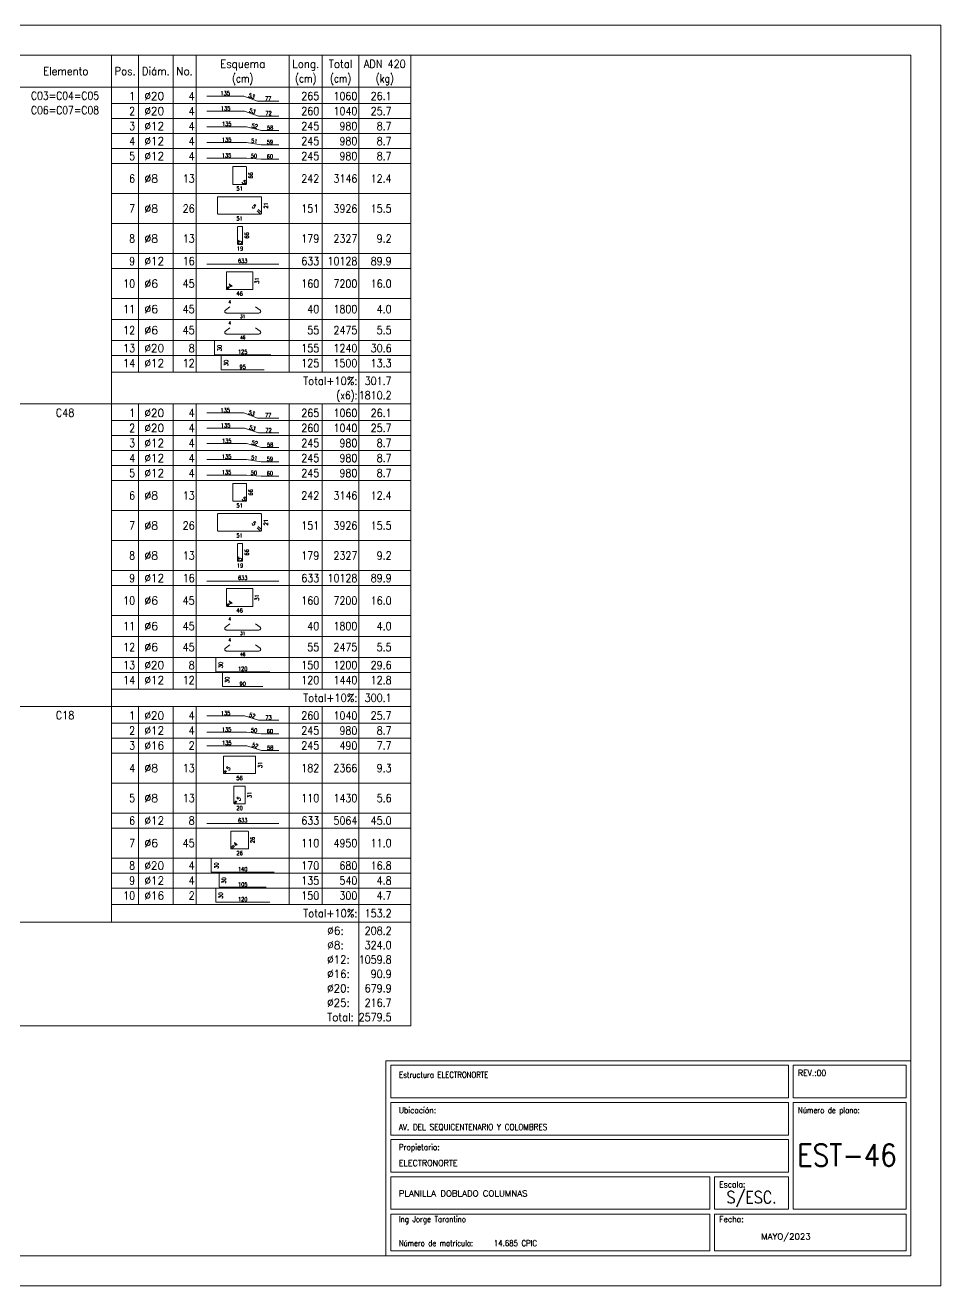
# Model space of a CAD drawing. Header units: millimetres. Extents: x 42 to 225, y 58 to 140.
# Drawn here: x 70.97 to 101.5, y 98.32 to 140.32 of the extents above; entities that cross this region are included whole.
import ezdxf
from ezdxf.enums import TextEntityAlignment as Align

# ---------------------------------------------------------------- set-up
doc = ezdxf.new("R2010")
doc.units = ezdxf.units.MM
for name, color, linetype, lineweight in [('CYPE', 7, 'Continuous', 0), ('DESPIECES_TABLA', 7, 'Continuous', 9), ('RECUAD_LIMITES', 2, 'Continuous', 0), ('RECUAD_MARCO', 1, 'Continuous', 20), ('TABLAS', 1, 'Continuous', 0), ('TEXTO_TABLAS', 1, 'Continuous', 0), ('TEXTOS_COTAS_DESPIECES_TABLA', 1, 'Continuous', 0)]:
    doc.layers.add(name, color=color, linetype=linetype, lineweight=lineweight)
doc.styles.add('CYPETXT', font='romans__.ttf', dxfattribs={"height": 0.2})
doc.styles.add('CYPETXT_romans', font='romans__.ttf', dxfattribs={"height": 0.2})

msp = doc.modelspace()

# ---------------------------------------------------------------- linework, layer by layer
at = {"layer": 'CYPE', "color": 1}
for points in [[(83, 99.323), (100.5, 99.323), (100.5, 105.823), (83, 105.823), (83, 99.323)], [(83.16, 104.583), (96.42, 104.583), (96.42, 105.673), (83.16, 105.673), (83.16, 104.583)], [(96.58, 104.583), (100.35, 104.583), (100.35, 105.673), (96.58, 105.673), (96.58, 104.583)], [(83.16, 103.343), (96.42, 103.343), (96.42, 104.433), (83.16, 104.433), (83.16, 103.343)], [(96.58, 100.873), (100.35, 100.873), (100.35, 104.433), (96.58, 104.433), (96.58, 100.873)], [(83.16, 102.113), (96.42, 102.113), (96.42, 103.193), (83.16, 103.193), (83.16, 102.113)], [(83.16, 100.873), (93.8, 100.873), (93.8, 101.953), (83.16, 101.953), (83.16, 100.873)], [(93.96, 100.873), (96.42, 100.873), (96.42, 101.953), (93.96, 101.953), (93.96, 100.873)], [(83.16, 99.483), (93.8, 99.483), (93.8, 100.713), (83.16, 100.713), (83.16, 99.483)], [(93.96, 99.483), (100.35, 99.483), (100.35, 100.713), (93.96, 100.713), (93.96, 99.483)]]:
    msp.add_lwpolyline(points, close=True, dxfattribs=at)
at = {"layer": 'DESPIECES_TABLA'}
for points in [[(77.026, 137.964), (78.263, 137.964), (78.722, 137.796), (79.426, 137.796)], [(77.026, 137.462), (78.286, 137.462), (78.753, 137.298), (79.426, 137.298)], [(77.026, 136.941), (78.357, 136.941), (78.85, 136.816), (79.426, 136.816)], [(77.026, 136.417), (78.351, 136.417), (78.842, 136.34), (79.426, 136.34)], [(77.026, 135.896), (78.349, 135.896), (78.839, 135.861), (79.426, 135.861)], [(78.3, 135.056), (78.333, 135.024), (78.334, 135.023), (78.336, 135.022), (78.337, 135.021), (78.339, 135.021), (78.341, 135.021), (78.343, 135.022), (78.344, 135.023), (78.346, 135.024), (78.347, 135.025), (78.348, 135.027), (78.348, 135.029), (78.348, 135.03), (78.348, 135.603), (78.348, 135.606), (78.346, 135.609), (78.343, 135.611), (78.339, 135.612), (77.904, 135.612), (77.901, 135.611), (77.898, 135.609), (77.896, 135.606), (77.895, 135.603), (77.895, 135.03), (77.896, 135.027), (77.898, 135.024), (77.901, 135.022), (77.904, 135.021), (78.339, 135.021), (78.341, 135.021), (78.343, 135.022), (78.344, 135.023), (78.346, 135.024), (78.347, 135.025), (78.348, 135.027), (78.348, 135.029), (78.348, 135.03), (78.348, 135.032), (78.348, 135.034), (78.347, 135.036), (78.346, 135.037), (78.313, 135.069)], [(78.703, 134.14), (78.807, 134.036), (78.811, 134.033), (78.816, 134.03), (78.822, 134.028), (78.827, 134.028), (78.833, 134.028), (78.839, 134.03), (78.844, 134.033), (78.848, 134.036), (78.852, 134.041), (78.855, 134.046), (78.856, 134.051), (78.857, 134.057), (78.857, 134.581), (78.855, 134.592), (78.848, 134.601), (78.839, 134.608), (78.827, 134.61), (77.412, 134.61), (77.401, 134.608), (77.391, 134.601), (77.385, 134.592), (77.382, 134.581), (77.382, 134.057), (77.385, 134.046), (77.391, 134.036), (77.401, 134.03), (77.412, 134.028), (78.827, 134.028), (78.833, 134.028), (78.839, 134.03), (78.844, 134.033), (78.848, 134.036), (78.852, 134.041), (78.855, 134.046), (78.856, 134.051), (78.857, 134.057), (78.856, 134.063), (78.855, 134.068), (78.852, 134.073), (78.848, 134.078), (78.744, 134.182)], [(78.091, 133.069), (78.058, 133.037), (78.057, 133.036), (78.056, 133.034), (78.056, 133.032), (78.056, 133.03), (78.056, 133.029), (78.056, 133.027), (78.057, 133.025), (78.058, 133.024), (78.06, 133.023), (78.061, 133.022), (78.063, 133.021), (78.065, 133.021), (78.21, 133.021), (78.213, 133.022), (78.216, 133.024), (78.218, 133.027), (78.219, 133.03), (78.219, 133.603), (78.218, 133.606), (78.216, 133.609), (78.213, 133.611), (78.21, 133.612), (78.065, 133.612), (78.061, 133.611), (78.058, 133.609), (78.056, 133.606), (78.056, 133.603), (78.056, 133.03), (78.056, 133.029), (78.056, 133.027), (78.057, 133.025), (78.058, 133.024), (78.06, 133.023), (78.061, 133.022), (78.063, 133.021), (78.065, 133.021), (78.066, 133.021), (78.068, 133.022), (78.069, 133.022), (78.07, 133.023), (78.071, 133.024), (78.104, 133.056)], [(77.026, 132.361), (79.426, 132.361)], [(77.756, 131.62), (77.688, 131.552), (77.686, 131.549), (77.684, 131.546), (77.683, 131.542), (77.682, 131.538), (77.683, 131.534), (77.684, 131.531), (77.686, 131.527), (77.688, 131.524), (77.691, 131.522), (77.694, 131.52), (77.698, 131.519), (77.702, 131.519), (78.546, 131.519), (78.553, 131.52), (78.559, 131.524), (78.563, 131.531), (78.565, 131.538), (78.565, 132.092), (78.563, 132.099), (78.559, 132.105), (78.553, 132.11), (78.546, 132.111), (77.702, 132.111), (77.694, 132.11), (77.688, 132.105), (77.684, 132.099), (77.682, 132.092), (77.682, 131.538), (77.683, 131.534), (77.684, 131.531), (77.686, 131.527), (77.688, 131.524), (77.691, 131.522), (77.694, 131.52), (77.698, 131.519), (77.702, 131.519), (77.705, 131.519), (77.709, 131.52), (77.712, 131.522), (77.715, 131.524), (77.784, 131.593)], [(77.796, 130.94), (77.648, 130.829), (77.636, 130.817), (77.628, 130.803), (77.626, 130.788), (77.627, 130.775), (77.633, 130.763), (77.642, 130.752), (77.654, 130.743), (77.669, 130.736), (77.685, 130.732), (77.702, 130.73), (78.749, 130.73), (78.766, 130.732), (78.782, 130.736), (78.797, 130.743), (78.809, 130.752), (78.818, 130.763), (78.824, 130.775), (78.826, 130.788), (78.823, 130.803), (78.815, 130.817), (78.803, 130.829), (78.655, 130.94)], [(77.796, 130.24), (77.648, 130.129), (77.636, 130.117), (77.628, 130.103), (77.626, 130.088), (77.627, 130.075), (77.633, 130.063), (77.642, 130.052), (77.654, 130.043), (77.669, 130.036), (77.685, 130.032), (77.702, 130.03), (78.749, 130.03), (78.766, 130.032), (78.782, 130.036), (78.797, 130.043), (78.809, 130.052), (78.818, 130.063), (78.824, 130.075), (78.826, 130.088), (78.823, 130.103), (78.815, 130.117), (78.803, 130.129), (78.655, 130.24)], [(77.288, 129.791), (77.288, 129.341), (79.163, 129.341)], [(77.513, 129.295), (77.513, 128.845), (78.938, 128.845)], [(77.026, 127.404), (78.263, 127.404), (78.722, 127.236), (79.426, 127.236)], [(77.026, 126.902), (78.286, 126.902), (78.753, 126.738), (79.426, 126.738)], [(77.026, 126.381), (78.357, 126.381), (78.85, 126.256), (79.426, 126.256)], [(77.026, 125.857), (78.351, 125.857), (78.842, 125.78), (79.426, 125.78)], [(77.026, 125.336), (78.349, 125.336), (78.839, 125.301), (79.426, 125.301)], [(78.3, 124.496), (78.333, 124.464), (78.334, 124.463), (78.336, 124.462), (78.337, 124.461), (78.339, 124.461), (78.341, 124.461), (78.343, 124.462), (78.344, 124.463), (78.346, 124.464), (78.347, 124.465), (78.348, 124.467), (78.348, 124.469), (78.348, 124.47), (78.348, 125.043), (78.348, 125.046), (78.346, 125.049), (78.343, 125.051), (78.339, 125.052), (77.904, 125.052), (77.901, 125.051), (77.898, 125.049), (77.896, 125.046), (77.895, 125.043), (77.895, 124.47), (77.896, 124.467), (77.898, 124.464), (77.901, 124.462), (77.904, 124.461), (78.339, 124.461), (78.341, 124.461), (78.343, 124.462), (78.344, 124.463), (78.346, 124.464), (78.347, 124.465), (78.348, 124.467), (78.348, 124.469), (78.348, 124.47), (78.348, 124.472), (78.348, 124.474), (78.347, 124.476), (78.346, 124.477), (78.313, 124.509)], [(78.703, 123.58), (78.807, 123.476), (78.811, 123.473), (78.816, 123.47), (78.822, 123.468), (78.827, 123.468), (78.833, 123.468), (78.839, 123.47), (78.844, 123.473), (78.848, 123.476), (78.852, 123.481), (78.855, 123.486), (78.856, 123.491), (78.857, 123.497), (78.857, 124.021), (78.855, 124.032), (78.848, 124.041), (78.839, 124.048), (78.827, 124.05), (77.412, 124.05), (77.401, 124.048), (77.391, 124.041), (77.385, 124.032), (77.382, 124.021), (77.382, 123.497), (77.385, 123.486), (77.391, 123.476), (77.401, 123.47), (77.412, 123.468), (78.827, 123.468), (78.833, 123.468), (78.839, 123.47), (78.844, 123.473), (78.848, 123.476), (78.852, 123.481), (78.855, 123.486), (78.856, 123.491), (78.857, 123.497), (78.856, 123.503), (78.855, 123.508), (78.852, 123.513), (78.848, 123.518), (78.744, 123.622)], [(78.091, 122.509), (78.058, 122.477), (78.057, 122.476), (78.056, 122.474), (78.056, 122.472), (78.056, 122.47), (78.056, 122.469), (78.056, 122.467), (78.057, 122.465), (78.058, 122.464), (78.06, 122.463), (78.061, 122.462), (78.063, 122.461), (78.065, 122.461), (78.21, 122.461), (78.213, 122.462), (78.216, 122.464), (78.218, 122.467), (78.219, 122.47), (78.219, 123.043), (78.218, 123.046), (78.216, 123.049), (78.213, 123.051), (78.21, 123.052), (78.065, 123.052), (78.061, 123.051), (78.058, 123.049), (78.056, 123.046), (78.056, 123.043), (78.056, 122.47), (78.056, 122.469), (78.056, 122.467), (78.057, 122.465), (78.058, 122.464), (78.06, 122.463), (78.061, 122.462), (78.063, 122.461), (78.065, 122.461), (78.066, 122.461), (78.068, 122.462), (78.069, 122.462), (78.07, 122.463), (78.071, 122.464), (78.104, 122.496)], [(77.026, 121.801), (79.426, 121.801)], [(77.756, 121.06), (77.688, 120.992), (77.686, 120.989), (77.684, 120.986), (77.683, 120.982), (77.682, 120.978), (77.683, 120.974), (77.684, 120.971), (77.686, 120.967), (77.688, 120.964), (77.691, 120.962), (77.694, 120.96), (77.698, 120.959), (77.702, 120.959), (78.546, 120.959), (78.553, 120.96), (78.559, 120.964), (78.563, 120.971), (78.565, 120.978), (78.565, 121.532), (78.563, 121.539), (78.559, 121.545), (78.553, 121.55), (78.546, 121.551), (77.702, 121.551), (77.694, 121.55), (77.688, 121.545), (77.684, 121.539), (77.682, 121.532), (77.682, 120.978), (77.683, 120.974), (77.684, 120.971), (77.686, 120.967), (77.688, 120.964), (77.691, 120.962), (77.694, 120.96), (77.698, 120.959), (77.702, 120.959), (77.705, 120.959), (77.709, 120.96), (77.712, 120.962), (77.715, 120.964), (77.784, 121.033)], [(77.796, 120.38), (77.648, 120.269), (77.636, 120.257), (77.628, 120.243), (77.626, 120.228), (77.627, 120.215), (77.633, 120.203), (77.642, 120.192), (77.654, 120.183), (77.669, 120.176), (77.685, 120.172), (77.702, 120.17), (78.749, 120.17), (78.766, 120.172), (78.782, 120.176), (78.797, 120.183), (78.809, 120.192), (78.818, 120.203), (78.824, 120.215), (78.826, 120.228), (78.823, 120.243), (78.815, 120.257), (78.803, 120.269), (78.655, 120.38)], [(77.796, 119.68), (77.648, 119.569), (77.636, 119.557), (77.628, 119.543), (77.626, 119.528), (77.627, 119.515), (77.633, 119.503), (77.642, 119.492), (77.654, 119.483), (77.669, 119.476), (77.685, 119.472), (77.702, 119.47), (78.749, 119.47), (78.766, 119.472), (78.782, 119.476), (78.797, 119.483), (78.809, 119.492), (78.818, 119.503), (78.824, 119.515), (78.826, 119.528), (78.823, 119.543), (78.815, 119.557), (78.803, 119.569), (78.655, 119.68)], [(77.326, 119.231), (77.326, 118.781), (79.126, 118.781)], [(77.551, 118.736), (77.551, 118.286), (78.901, 118.286)], [(77.026, 117.314), (78.284, 117.314), (78.749, 117.166), (79.426, 117.166)], [(77.026, 116.766), (78.35, 116.766), (78.84, 116.711), (79.426, 116.711)], [(77.026, 116.318), (78.362, 116.318), (78.856, 116.159), (79.426, 116.159)], [(77.656, 115.494), (77.587, 115.424), (77.585, 115.422), (77.583, 115.419), (77.582, 115.417), (77.581, 115.414), (77.581, 115.41), (77.581, 115.407), (77.582, 115.403), (77.584, 115.4), (77.587, 115.397), (77.59, 115.394), (77.593, 115.392), (77.597, 115.391), (77.601, 115.391), (78.635, 115.391), (78.642, 115.392), (78.649, 115.397), (78.653, 115.403), (78.654, 115.41), (78.654, 115.951), (78.653, 115.959), (78.649, 115.965), (78.642, 115.97), (78.635, 115.971), (77.601, 115.971), (77.593, 115.97), (77.587, 115.965), (77.582, 115.959), (77.581, 115.951), (77.581, 115.41), (77.581, 115.407), (77.582, 115.403), (77.584, 115.4), (77.587, 115.397), (77.59, 115.394), (77.593, 115.392), (77.597, 115.391), (77.601, 115.391), (77.604, 115.391), (77.608, 115.392), (77.611, 115.394), (77.614, 115.397), (77.684, 115.466)], [(78.007, 114.485), (77.938, 114.416), (77.935, 114.413), (77.934, 114.41), (77.932, 114.406), (77.932, 114.402), (77.932, 114.398), (77.934, 114.395), (77.935, 114.391), (77.938, 114.388), (77.941, 114.386), (77.944, 114.384), (77.948, 114.383), (77.952, 114.383), (78.292, 114.383), (78.299, 114.384), (78.306, 114.388), (78.31, 114.395), (78.311, 114.402), (78.311, 114.952), (78.31, 114.959), (78.306, 114.965), (78.299, 114.97), (78.292, 114.971), (77.952, 114.971), (77.944, 114.97), (77.938, 114.965), (77.934, 114.959), (77.932, 114.952), (77.932, 114.402), (77.932, 114.398), (77.934, 114.395), (77.935, 114.391), (77.938, 114.388), (77.941, 114.386), (77.944, 114.384), (77.948, 114.383), (77.952, 114.383), (77.955, 114.383), (77.959, 114.384), (77.962, 114.386), (77.965, 114.388), (78.034, 114.457)], [(77.026, 113.721), (79.426, 113.721)], [(77.916, 113.001), (77.835, 112.919), (77.832, 112.916), (77.83, 112.912), (77.828, 112.907), (77.828, 112.903), (77.828, 112.898), (77.83, 112.894), (77.832, 112.89), (77.835, 112.887), (77.838, 112.884), (77.842, 112.882), (77.846, 112.88), (77.851, 112.88), (78.396, 112.88), (78.404, 112.882), (78.412, 112.887), (78.417, 112.894), (78.419, 112.903), (78.419, 113.448), (78.417, 113.456), (78.412, 113.464), (78.404, 113.469), (78.396, 113.471), (77.851, 113.471), (77.842, 113.469), (77.835, 113.464), (77.83, 113.456), (77.828, 113.448), (77.828, 112.903), (77.828, 112.898), (77.83, 112.894), (77.832, 112.89), (77.835, 112.887), (77.838, 112.884), (77.842, 112.882), (77.846, 112.88), (77.851, 112.88), (77.855, 112.88), (77.86, 112.882), (77.864, 112.884), (77.867, 112.887), (77.949, 112.968)], [(77.176, 112.549), (77.176, 112.099), (79.276, 112.099)], [(77.438, 112.054), (77.438, 111.604), (79.013, 111.604)], [(77.326, 111.551), (77.326, 111.101), (79.126, 111.101)]]:
    msp.add_lwpolyline(points, dxfattribs=at)
at = {"layer": 'RECUAD_LIMITES'}
msp.add_lwpolyline([(42.1, 98.323), (101.5, 98.323), (101.5, 140.323), (42.1, 140.323), (42.1, 98.323)], close=True, dxfattribs=at)
at = {"layer": 'RECUAD_MARCO'}
msp.add_lwpolyline([(44.6, 99.323), (100.5, 99.323), (100.5, 139.323), (44.6, 139.323), (44.6, 99.323)], close=True, dxfattribs=at)
at = {"layer": 'TABLAS'}
for p, q in [((70.752, 139.323), (83.828, 139.323)), ((73.852, 138.213), (73.852, 139.323)), ((74.756, 138.213), (74.756, 139.323)), ((75.904, 138.213), (75.904, 139.323)), ((76.676, 138.213), (76.676, 139.323)), ((79.776, 138.213), (79.776, 139.323)), ((80.88, 138.213), (80.88, 139.323)), ((82.1, 138.213), (82.1, 139.323)), ((83.828, 138.213), (83.828, 139.323)), ((70.752, 138.263), (83.828, 138.263)), ((73.852, 127.753), (73.852, 138.213)), ((74.756, 128.763), (74.756, 138.213)), ((75.904, 128.763), (75.904, 138.213)), ((76.676, 128.763), (76.676, 138.213)), ((79.776, 128.763), (79.776, 138.213)), ((80.88, 128.763), (80.88, 138.213)), ((82.1, 127.753), (82.1, 138.213)), ((83.828, 127.753), (83.828, 138.213)), ((73.852, 128.763), (83.828, 128.763)), ((70.752, 127.703), (83.828, 127.703)), ((73.852, 127.653), (73.852, 127.753)), ((74.756, 127.653), (74.756, 127.703)), ((75.904, 127.653), (75.904, 127.703)), ((76.676, 127.653), (76.676, 127.703)), ((79.776, 127.653), (79.776, 127.703)), ((80.88, 127.653), (80.88, 127.703)), ((82.1, 127.653), (82.1, 127.753)), ((83.828, 127.653), (83.828, 127.753)), ((73.852, 117.673), (73.852, 127.653)), ((74.756, 118.203), (74.756, 127.653)), ((75.904, 118.203), (75.904, 127.653)), ((76.676, 118.203), (76.676, 127.653)), ((79.776, 118.203), (79.776, 127.653)), ((80.88, 118.203), (80.88, 127.653)), ((82.1, 117.673), (82.1, 127.653)), ((83.828, 117.673), (83.828, 127.653)), ((73.852, 118.203), (83.828, 118.203)), ((70.752, 117.623), (83.828, 117.623)), ((73.852, 117.573), (73.852, 117.673)), ((74.756, 117.573), (74.756, 117.623)), ((75.904, 117.573), (75.904, 117.623)), ((76.676, 117.573), (76.676, 117.623)), ((79.776, 117.573), (79.776, 117.623)), ((80.88, 117.573), (80.88, 117.623)), ((82.1, 117.573), (82.1, 117.673)), ((83.828, 117.573), (83.828, 117.673)), ((73.852, 110.493), (73.852, 117.573)), ((74.756, 111.023), (74.756, 117.573)), ((75.904, 111.023), (75.904, 117.573)), ((76.676, 111.023), (76.676, 117.573)), ((79.776, 111.023), (79.776, 117.573)), ((80.88, 111.023), (80.88, 117.573)), ((82.1, 110.493), (82.1, 117.573)), ((83.828, 110.493), (83.828, 117.573)), ((73.852, 111.023), (83.828, 111.023)), ((73.852, 110.443), (73.852, 110.493)), ((82.1, 110.393), (82.1, 110.493)), ((83.828, 110.393), (83.828, 110.493)), ((70.752, 110.443), (83.828, 110.443)), ((82.1, 109.913), (82.1, 110.393)), ((83.828, 109.913), (83.828, 110.393)), ((82.1, 109.433), (82.1, 109.913)), ((83.828, 109.433), (83.828, 109.913)), ((82.1, 108.953), (82.1, 109.433)), ((83.828, 108.953), (83.828, 109.433)), ((82.1, 108.473), (82.1, 108.953)), ((83.828, 108.473), (83.828, 108.953)), ((82.1, 107.993), (82.1, 108.473)), ((83.828, 107.993), (83.828, 108.473)), ((82.1, 107.513), (82.1, 107.993)), ((83.828, 107.513), (83.828, 107.993)), ((82.1, 106.983), (82.1, 107.513)), ((83.828, 106.983), (83.828, 107.513)), ((70.752, 106.983), (83.828, 106.983))]:
    msp.add_line(p, q, dxfattribs=at)
at = {"layer": 'TEXTO_TABLAS'}
for p, q in [((73.852, 137.713), (83.828, 137.713)), ((73.852, 137.213), (83.828, 137.213)), ((73.852, 136.713), (83.828, 136.713)), ((73.852, 136.213), (83.828, 136.213)), ((73.852, 135.713), (83.828, 135.713)), ((73.852, 134.713), (83.828, 134.713)), ((73.852, 133.713), (83.828, 133.713)), ((73.852, 132.713), (83.828, 132.713)), ((73.852, 132.213), (83.828, 132.213)), ((73.852, 131.213), (83.828, 131.213)), ((73.852, 130.513), (83.828, 130.513)), ((73.852, 129.813), (83.828, 129.813)), ((73.852, 129.313), (83.828, 129.313)), ((73.852, 127.153), (83.828, 127.153)), ((73.852, 126.653), (83.828, 126.653)), ((73.852, 126.153), (83.828, 126.153)), ((73.852, 125.653), (83.828, 125.653)), ((73.852, 125.153), (83.828, 125.153)), ((73.852, 124.153), (83.828, 124.153)), ((73.852, 123.153), (83.828, 123.153)), ((73.852, 122.153), (83.828, 122.153)), ((73.852, 121.653), (83.828, 121.653)), ((73.852, 120.653), (83.828, 120.653)), ((73.852, 119.953), (83.828, 119.953)), ((73.852, 119.253), (83.828, 119.253)), ((73.852, 118.753), (83.828, 118.753)), ((73.852, 117.073), (83.828, 117.073)), ((73.852, 116.573), (83.828, 116.573)), ((73.852, 116.073), (83.828, 116.073)), ((73.852, 115.073), (83.828, 115.073)), ((73.852, 114.073), (83.828, 114.073)), ((73.852, 113.573), (83.828, 113.573)), ((73.852, 112.573), (83.828, 112.573)), ((73.852, 112.073), (83.828, 112.073)), ((73.852, 111.573), (83.828, 111.573))]:
    msp.add_line(p, q, dxfattribs=at)

# ---------------------------------------------------------------- texts
at = {"layer": 'CYPE', "color": 5, "style": 'CYPETXT'}
for s, width, p in [('Estructura ELECTRONORTE', 0.842437, (83.44, 105.253)), ('AV. DEL SEQUICENTENARIO Y COLOMBRES', 0.887423, (83.43, 103.513)), ('ELECTRONORTE', 0.974409, (83.43, 102.313)), ('PLANILLA DOBLADO COLUMNAS', 1.047361, (83.43, 101.299)), ('Ing Jorge Tarantino', 0.851105, (83.43, 100.443)), ('MAYO/2023', 1.047361, (95.51, 99.863)), ('14.685 CPIC', 0.851936, (86.6, 99.643))]:
    msp.add_text(s, height=0.2, dxfattribs=dict(at, width=width)).set_placement(p)
at = {"layer": 'CYPE', "color": 4, "style": 'CYPETXT'}
for s, width, p in [('REV.:00', 0.927655, (96.74, 105.313)), ('Ubicación:', 0.90604, (83.43, 104.073)), ('Número de plano:', 0.844847, (96.74, 104.073)), ('Propietario:', 0.885908, (83.43, 102.843)), ('Escala:', 0.925891, (94.11, 101.603)), ('Fecha:', 0.933698, (94.11, 100.443)), ('Número de matrícula:', 0.83516, (83.43, 99.643))]:
    msp.add_text(s, height=0.2, dxfattribs=dict(at, width=width)).set_placement(p)
at = {"layer": 'CYPE', "color": 5, "style": 'CYPETXT'}
for s, height, width, p in [('EST-46', 0.7333, 0.872274, (98.37, 102.31)), ('S/ESC.', 0.4, 0.869965, (95.19, 101.073))]:
    msp.add_text(s, height=height, dxfattribs=dict(at, width=width)).set_placement(p, align=Align.CENTER)
at = {"layer": 'TEXTO_TABLAS', "style": 'CYPETXT_romans'}
for s, height, width, p in [('Esquema', 0.2667, 0.93681, (78.226, 139.033)), ('Long.', 0.2667, 0.9375, (80.328, 139.033)), ('Total', 0.2667, 0.935673, (81.49, 139.033)), ('ADN 420', 0.2667, 0.893197, (82.964, 139.033)), ('Elemento', 0.2667, 0.923378, (72.327, 138.793)), ('Pos.', 0.2667, 0.930268, (74.304, 138.793)), ('Diám.', 0.2667, 0.924488, (75.33, 138.793)), ('No.', 0.2667, 0.948905, (76.29, 138.793)), ('(cm)', 0.2667, 0.819001, (78.226, 138.553)), ('(cm)', 0.2667, 0.819001, (80.328, 138.553)), ('(cm)', 0.2667, 0.819001, (81.49, 138.553)), ('(kg)', 0.2667, 0.827954, (82.964, 138.553)), ('C03=C04=C05', 0.26667, 0.844501, (72.302, 137.973)), ('C06=C07=C08', 0.26667, 0.844501, (72.302, 137.493)), ('C48', 0.2667, 0.8832, (72.302, 127.413)), ('C18', 0.2667, 0.8832, (72.302, 117.333))]:
    msp.add_text(s, height=height, dxfattribs=dict(at, width=width)).set_placement(p, align=Align.MIDDLE_CENTER)
for s, height, width, p in [('1', 0.267, 0.872274, (74.64, 137.963)), ('4', 0.267, 0.872274, (76.626, 137.963)), ('265', 0.2667, 0.872274, (80.776, 137.963)), ('1060', 0.2667, 0.872274, (82.05, 137.963)), ('26.1', 0.2667, 0.869308, (83.188, 137.963)), ('2', 0.267, 0.872274, (74.64, 137.463)), ('4', 0.267, 0.872274, (76.626, 137.463)), ('260', 0.2667, 0.872274, (80.776, 137.463)), ('1040', 0.2667, 0.872274, (82.05, 137.463)), ('25.7', 0.2667, 0.869308, (83.188, 137.463)), ('3', 0.267, 0.872274, (74.64, 136.963)), ('4', 0.267, 0.872274, (76.626, 136.963)), ('245', 0.2667, 0.872274, (80.776, 136.963)), ('980', 0.2667, 0.872274, (82.05, 136.963)), ('8.7', 0.2667, 0.868127, (83.188, 136.963)), ('4', 0.267, 0.872274, (74.64, 136.463)), ('4', 0.267, 0.872274, (76.626, 136.463)), ('245', 0.2667, 0.872274, (80.776, 136.463)), ('980', 0.2667, 0.872274, (82.05, 136.463)), ('8.7', 0.2667, 0.868127, (83.188, 136.463)), ('5', 0.267, 0.872274, (74.64, 135.963)), ('4', 0.267, 0.872274, (76.626, 135.963)), ('245', 0.2667, 0.872274, (80.776, 135.963)), ('980', 0.2667, 0.872274, (82.05, 135.963)), ('8.7', 0.2667, 0.868127, (83.188, 135.963)), ('6', 0.267, 0.872274, (74.64, 135.213)), ('13', 0.2667, 0.872274, (76.626, 135.213)), ('242', 0.2667, 0.872274, (80.776, 135.213)), ('3146', 0.2667, 0.872274, (82.05, 135.213)), ('12.4', 0.2667, 0.869308, (83.188, 135.213)), ('7', 0.267, 0.872274, (74.64, 134.213)), ('26', 0.2667, 0.872274, (76.626, 134.213)), ('151', 0.2667, 0.872274, (80.776, 134.213)), ('3926', 0.2667, 0.872274, (82.05, 134.213)), ('15.5', 0.2667, 0.869308, (83.188, 134.213)), ('8', 0.267, 0.872274, (74.64, 133.213)), ('13', 0.2667, 0.872274, (76.626, 133.213)), ('179', 0.2667, 0.872274, (80.776, 133.213)), ('2327', 0.2667, 0.872274, (82.05, 133.213)), ('9.2', 0.2667, 0.868127, (83.188, 133.213)), ('9', 0.267, 0.872274, (74.64, 132.463)), ('16', 0.2667, 0.872274, (76.626, 132.463)), ('633', 0.2667, 0.872274, (80.776, 132.463)), ('10128', 0.2667, 0.872274, (82.05, 132.463)), ('89.9', 0.2667, 0.869308, (83.188, 132.463)), ('10', 0.2667, 0.872274, (74.64, 131.713)), ('45', 0.2667, 0.872274, (76.626, 131.713)), ('160', 0.2667, 0.872274, (80.776, 131.713)), ('7200', 0.2667, 0.872274, (82.05, 131.713)), ('16.0', 0.2667, 0.869308, (83.188, 131.713)), ('11', 0.2667, 0.872274, (74.64, 130.863)), ('45', 0.2667, 0.872274, (76.626, 130.863)), ('40', 0.2667, 0.872274, (80.776, 130.863)), ('1800', 0.2667, 0.872274, (82.05, 130.863)), ('4.0', 0.2667, 0.868127, (83.188, 130.863)), ('12', 0.2667, 0.872274, (74.64, 130.163)), ('45', 0.2667, 0.872274, (76.626, 130.163)), ('55', 0.2667, 0.872274, (80.776, 130.163)), ('2475', 0.2667, 0.872274, (82.05, 130.163)), ('5.5', 0.2667, 0.868127, (83.188, 130.163)), ('13', 0.2667, 0.872274, (74.64, 129.563)), ('8', 0.267, 0.872274, (76.626, 129.563)), ('155', 0.2667, 0.872274, (80.776, 129.563)), ('1240', 0.2667, 0.872274, (82.05, 129.563)), ('30.6', 0.2667, 0.869308, (83.188, 129.563)), ('14', 0.2667, 0.872274, (74.64, 129.063)), ('12', 0.2667, 0.872274, (76.626, 129.063)), ('125', 0.2667, 0.872274, (80.776, 129.063)), ('1500', 0.2667, 0.872274, (82.05, 129.063)), ('13.3', 0.2667, 0.869308, (83.188, 129.063)), ('Total+10%:', 0.2667, 0.906671, (82.05, 128.473)), ('301.7', 0.2667, 0.869965, (83.188, 128.473)), ('(x6):', 0.2667, 0.820506, (82.05, 127.993)), ('1810.2', 0.2667, 0.870384, (83.188, 127.993)), ('1', 0.267, 0.872274, (74.64, 127.403)), ('4', 0.267, 0.872274, (76.626, 127.403)), ('265', 0.2667, 0.872274, (80.776, 127.403)), ('1060', 0.2667, 0.872274, (82.05, 127.403)), ('26.1', 0.2667, 0.869308, (83.188, 127.403)), ('2', 0.267, 0.872274, (74.64, 126.903)), ('4', 0.267, 0.872274, (76.626, 126.903)), ('260', 0.2667, 0.872274, (80.776, 126.903)), ('1040', 0.2667, 0.872274, (82.05, 126.903)), ('25.7', 0.2667, 0.869308, (83.188, 126.903)), ('3', 0.267, 0.872274, (74.64, 126.403)), ('4', 0.267, 0.872274, (76.626, 126.403)), ('245', 0.2667, 0.872274, (80.776, 126.403)), ('980', 0.2667, 0.872274, (82.05, 126.403)), ('8.7', 0.2667, 0.868127, (83.188, 126.403)), ('4', 0.267, 0.872274, (74.64, 125.903)), ('4', 0.267, 0.872274, (76.626, 125.903)), ('245', 0.2667, 0.872274, (80.776, 125.903)), ('980', 0.2667, 0.872274, (82.05, 125.903)), ('8.7', 0.2667, 0.868127, (83.188, 125.903)), ('5', 0.267, 0.872274, (74.64, 125.403)), ('4', 0.267, 0.872274, (76.626, 125.403)), ('245', 0.2667, 0.872274, (80.776, 125.403)), ('980', 0.2667, 0.872274, (82.05, 125.403)), ('8.7', 0.2667, 0.868127, (83.188, 125.403)), ('6', 0.267, 0.872274, (74.64, 124.653)), ('13', 0.2667, 0.872274, (76.626, 124.653)), ('242', 0.2667, 0.872274, (80.776, 124.653)), ('3146', 0.2667, 0.872274, (82.05, 124.653)), ('12.4', 0.2667, 0.869308, (83.188, 124.653)), ('7', 0.267, 0.872274, (74.64, 123.653)), ('26', 0.2667, 0.872274, (76.626, 123.653)), ('151', 0.2667, 0.872274, (80.776, 123.653)), ('3926', 0.2667, 0.872274, (82.05, 123.653)), ('15.5', 0.2667, 0.869308, (83.188, 123.653)), ('8', 0.267, 0.872274, (74.64, 122.653)), ('13', 0.2667, 0.872274, (76.626, 122.653)), ('179', 0.2667, 0.872274, (80.776, 122.653)), ('2327', 0.2667, 0.872274, (82.05, 122.653)), ('9.2', 0.2667, 0.868127, (83.188, 122.653)), ('9', 0.267, 0.872274, (74.64, 121.903)), ('16', 0.2667, 0.872274, (76.626, 121.903)), ('633', 0.2667, 0.872274, (80.776, 121.903)), ('10128', 0.2667, 0.872274, (82.05, 121.903)), ('89.9', 0.2667, 0.869308, (83.188, 121.903)), ('10', 0.2667, 0.872274, (74.64, 121.153)), ('45', 0.2667, 0.872274, (76.626, 121.153)), ('160', 0.2667, 0.872274, (80.776, 121.153)), ('7200', 0.2667, 0.872274, (82.05, 121.153)), ('16.0', 0.2667, 0.869308, (83.188, 121.153)), ('11', 0.2667, 0.872274, (74.64, 120.303)), ('45', 0.2667, 0.872274, (76.626, 120.303)), ('40', 0.2667, 0.872274, (80.776, 120.303)), ('1800', 0.2667, 0.872274, (82.05, 120.303)), ('4.0', 0.2667, 0.868127, (83.188, 120.303)), ('12', 0.2667, 0.872274, (74.64, 119.603)), ('45', 0.2667, 0.872274, (76.626, 119.603)), ('55', 0.2667, 0.872274, (80.776, 119.603)), ('2475', 0.2667, 0.872274, (82.05, 119.603)), ('5.5', 0.2667, 0.868127, (83.188, 119.603)), ('13', 0.2667, 0.872274, (74.64, 119.003)), ('8', 0.267, 0.872274, (76.626, 119.003)), ('150', 0.2667, 0.872274, (80.776, 119.003)), ('1200', 0.2667, 0.872274, (82.05, 119.003)), ('29.6', 0.2667, 0.869308, (83.188, 119.003)), ('14', 0.2667, 0.872274, (74.64, 118.503)), ('12', 0.2667, 0.872274, (76.626, 118.503)), ('120', 0.2667, 0.872274, (80.776, 118.503)), ('1440', 0.2667, 0.872274, (82.05, 118.503)), ('12.8', 0.2667, 0.869308, (83.188, 118.503)), ('Total+10%:', 0.2667, 0.906671, (82.05, 117.913)), ('300.1', 0.2667, 0.869965, (83.188, 117.913)), ('1', 0.267, 0.872274, (74.64, 117.323)), ('4', 0.267, 0.872274, (76.626, 117.323)), ('260', 0.2667, 0.872274, (80.776, 117.323)), ('1040', 0.2667, 0.872274, (82.05, 117.323)), ('25.7', 0.2667, 0.869308, (83.188, 117.323)), ('2', 0.267, 0.872274, (74.64, 116.823)), ('4', 0.267, 0.872274, (76.626, 116.823)), ('245', 0.2667, 0.872274, (80.776, 116.823)), ('980', 0.2667, 0.872274, (82.05, 116.823)), ('8.7', 0.2667, 0.868127, (83.188, 116.823)), ('3', 0.267, 0.872274, (74.64, 116.323)), ('2', 0.267, 0.872274, (76.626, 116.323)), ('245', 0.2667, 0.872274, (80.776, 116.323)), ('490', 0.2667, 0.872274, (82.05, 116.323)), ('7.7', 0.2667, 0.868127, (83.188, 116.323)), ('4', 0.267, 0.872274, (74.64, 115.573)), ('13', 0.2667, 0.872274, (76.626, 115.573)), ('182', 0.2667, 0.872274, (80.776, 115.573)), ('2366', 0.2667, 0.872274, (82.05, 115.573)), ('9.3', 0.2667, 0.868127, (83.188, 115.573)), ('5', 0.267, 0.872274, (74.64, 114.573)), ('13', 0.2667, 0.872274, (76.626, 114.573)), ('110', 0.2667, 0.872274, (80.776, 114.573)), ('1430', 0.2667, 0.872274, (82.05, 114.573)), ('5.6', 0.2667, 0.868127, (83.188, 114.573)), ('6', 0.267, 0.872274, (74.64, 113.823)), ('8', 0.267, 0.872274, (76.626, 113.823)), ('633', 0.2667, 0.872274, (80.776, 113.823)), ('5064', 0.2667, 0.872274, (82.05, 113.823)), ('45.0', 0.2667, 0.869308, (83.188, 113.823)), ('7', 0.267, 0.872274, (74.64, 113.073)), ('45', 0.2667, 0.872274, (76.626, 113.073)), ('110', 0.2667, 0.872274, (80.776, 113.073)), ('4950', 0.2667, 0.872274, (82.05, 113.073)), ('11.0', 0.2667, 0.869308, (83.188, 113.073)), ('8', 0.267, 0.872274, (74.64, 112.323)), ('4', 0.267, 0.872274, (76.626, 112.323)), ('170', 0.2667, 0.872274, (80.776, 112.323)), ('680', 0.2667, 0.872274, (82.05, 112.323)), ('16.8', 0.2667, 0.869308, (83.188, 112.323)), ('9', 0.267, 0.872274, (74.64, 111.823)), ('4', 0.267, 0.872274, (76.626, 111.823)), ('135', 0.2667, 0.872274, (80.776, 111.823)), ('540', 0.2667, 0.872274, (82.05, 111.823)), ('4.8', 0.2667, 0.868127, (83.188, 111.823)), ('10', 0.2667, 0.872274, (74.64, 111.323)), ('2', 0.267, 0.872274, (76.626, 111.323)), ('150', 0.2667, 0.872274, (80.776, 111.323)), ('300', 0.2667, 0.872274, (82.05, 111.323)), ('4.7', 0.2667, 0.868127, (83.188, 111.323)), ('Total+10%:', 0.2667, 0.906671, (82.05, 110.733)), ('153.2', 0.2667, 0.869965, (83.188, 110.733)), ('208.2', 0.2667, 0.869965, (83.188, 110.153)), ('324.0', 0.2667, 0.869965, (83.188, 109.673)), ('1059.8', 0.2667, 0.870384, (83.188, 109.193)), ('90.9', 0.2667, 0.869308, (83.188, 108.713)), ('679.9', 0.2667, 0.869965, (83.188, 108.233)), ('216.7', 0.2667, 0.869965, (83.188, 107.753)), ('2579.5', 0.2667, 0.870384, (83.188, 107.273))]:
    msp.add_text(s, height=height, dxfattribs=dict(at, width=width)).set_placement(p, align=Align.MIDDLE_RIGHT)
for s, width, p in [('%%c20', 0.955414, (74.95, 137.963)), ('%%c20', 0.955414, (74.95, 137.463)), ('%%c12', 0.955414, (74.95, 136.963)), ('%%c12', 0.955414, (74.95, 136.463)), ('%%c12', 0.955414, (74.95, 135.963)), ('%%c8', 0.99505, (74.95, 135.213)), ('%%c8', 0.99505, (74.95, 134.213)), ('%%c8', 0.99505, (74.95, 133.213)), ('%%c12', 0.955414, (74.95, 132.463)), ('%%c6', 0.99505, (74.95, 131.713)), ('%%c6', 0.99505, (74.95, 130.863)), ('%%c6', 0.99505, (74.95, 130.163)), ('%%c20', 0.955414, (74.95, 129.563)), ('%%c12', 0.955414, (74.95, 129.063)), ('%%c20', 0.955414, (74.95, 127.403)), ('%%c20', 0.955414, (74.95, 126.903)), ('%%c12', 0.955414, (74.95, 126.403)), ('%%c12', 0.955414, (74.95, 125.903)), ('%%c12', 0.955414, (74.95, 125.403)), ('%%c8', 0.99505, (74.95, 124.653)), ('%%c8', 0.99505, (74.95, 123.653)), ('%%c8', 0.99505, (74.95, 122.653)), ('%%c12', 0.955414, (74.95, 121.903)), ('%%c6', 0.99505, (74.95, 121.153)), ('%%c6', 0.99505, (74.95, 120.303)), ('%%c6', 0.99505, (74.95, 119.603)), ('%%c20', 0.955414, (74.95, 119.003)), ('%%c12', 0.955414, (74.95, 118.503)), ('%%c20', 0.955414, (74.95, 117.323)), ('%%c12', 0.955414, (74.95, 116.823)), ('%%c16', 0.955414, (74.95, 116.323)), ('%%c8', 0.99505, (74.95, 115.573)), ('%%c8', 0.99505, (74.95, 114.573)), ('%%c12', 0.955414, (74.95, 113.823)), ('%%c6', 0.99505, (74.95, 113.073)), ('%%c20', 0.955414, (74.95, 112.323)), ('%%c12', 0.955414, (74.95, 111.823)), ('%%c16', 0.955414, (74.95, 111.323)), ('%%c6:', 0.966972, (81.042, 110.153)), ('%%c8:', 0.966972, (81.042, 109.673)), ('%%c12:', 0.940736, (81.042, 109.193)), ('%%c16:', 0.940736, (81.042, 108.713)), ('%%c20:', 0.940736, (81.042, 108.233)), ('%%c25:', 0.940736, (81.042, 107.753)), ('Total:', 0.925563, (81.042, 107.273))]:
    msp.add_text(s, height=0.2667, dxfattribs=dict(at, width=width)).set_placement(p, align=Align.MIDDLE_LEFT)
at = {"layer": 'TEXTOS_COTAS_DESPIECES_TABLA', "style": 'CYPETXT_romans', "width": 0.872274}
for s, height, p in [('135', 0.1333, (77.644, 137.987)), ('77', 0.1333, (79.074, 137.819)), ('135', 0.1333, (77.656, 137.485)), ('72', 0.1333, (79.089, 137.321)), ('135', 0.1333, (77.691, 136.966)), ('58', 0.1333, (79.138, 136.84)), ('135', 0.1333, (77.688, 136.442)), ('59', 0.1333, (79.134, 136.364)), ('135', 0.1333, (77.687, 135.92)), ('60', 0.1333, (79.132, 135.886)), ('633', 0.1333, (78.226, 132.405)), ('4', 0.113, (77.796, 131.049)), ('4', 0.113, (77.796, 130.349)), ('125', 0.1333, (78.226, 129.375)), ('95', 0.1333, (78.226, 128.871)), ('135', 0.1333, (77.644, 127.427)), ('77', 0.1333, (79.074, 127.259)), ('135', 0.1333, (77.656, 126.925)), ('72', 0.1333, (79.089, 126.761)), ('135', 0.1333, (77.691, 126.406)), ('135', 0.1333, (77.688, 125.882)), ('58', 0.1333, (79.138, 126.28)), ('59', 0.1333, (79.134, 125.804)), ('135', 0.1333, (77.687, 125.36)), ('60', 0.1333, (79.132, 125.326)), ('633', 0.1333, (78.226, 121.845)), ('4', 0.113, (77.796, 120.489)), ('4', 0.113, (77.796, 119.789)), ('120', 0.1333, (78.226, 118.814)), ('90', 0.1333, (78.226, 118.31)), ('135', 0.1333, (77.655, 117.337)), ('73', 0.1333, (79.087, 117.189)), ('135', 0.1333, (77.688, 116.79)), ('60', 0.1333, (79.133, 116.736)), ('135', 0.1333, (77.694, 116.342)), ('58', 0.1333, (79.141, 116.184)), ('633', 0.1333, (78.226, 113.765)), ('140', 0.1333, (78.226, 112.137)), ('105', 0.1333, (78.226, 111.632)), ('120', 0.1333, (78.226, 111.134))]:
    msp.add_text(s, height=height, dxfattribs=at).set_placement(p, align=Align.CENTER)
for s, rotation, p in [('53', 339.9126, (78.5, 137.902)), ('53', 340.6892, (78.527, 137.402)), ('52', 345.697, (78.609, 136.902)), ('51', 351.0157, (78.601, 136.403)), ('50', 355.9556, (78.595, 135.903)), ('53', 339.9126, (78.5, 127.342)), ('53', 340.6892, (78.527, 126.842)), ('52', 345.697, (78.609, 126.342)), ('51', 351.0157, (78.601, 125.843)), ('50', 355.9556, (78.595, 125.343)), ('52', 342.4382, (78.523, 117.262)), ('50', 353.6202, (78.598, 116.763)), ('52', 342.2546, (78.616, 116.262))]:
    msp.add_text(s, height=0.1333, rotation=rotation, dxfattribs=at).set_placement(p, align=Align.CENTER)
for s, p in [('66', (78.422, 135.317)), ('21', (78.935, 134.319)), ('66', (78.293, 133.317)), ('31', (78.635, 131.815)), ('30', (77.389, 129.566)), ('30', (77.606, 129.07)), ('66', (78.422, 124.757)), ('21', (78.935, 123.759)), ('66', (78.293, 122.757)), ('31', (78.635, 121.255)), ('30', (77.425, 119.006)), ('30', (77.642, 118.511)), ('31', (78.737, 115.681)), ('31', (78.386, 114.677)), ('26', (78.49, 113.175)), ('30', (77.281, 112.324)), ('30', (77.534, 111.829)), ('30', (77.425, 111.326))]:
    msp.add_text(s, height=0.1333, rotation=90, dxfattribs=at).set_placement(p, align=Align.TOP_CENTER)
for s, height, p in [('51', 0.1333, (78.122, 134.947)), ('51', 0.1333, (78.12, 133.949)), ('19', 0.1333, (78.137, 132.947)), ('46', 0.1333, (78.124, 131.448)), ('31', 0.1133, (78.226, 130.677)), ('46', 0.1133, (78.226, 129.977)), ('51', 0.1333, (78.122, 124.387)), ('51', 0.1333, (78.12, 123.389)), ('19', 0.1333, (78.137, 122.387)), ('46', 0.1333, (78.124, 120.888)), ('31', 0.1133, (78.226, 120.117)), ('46', 0.1133, (78.226, 119.417)), ('56', 0.1333, (78.118, 115.308)), ('20', 0.1333, (78.122, 114.308)), ('26', 0.1333, (78.123, 112.809))]:
    msp.add_text(s, height=height, dxfattribs=at).set_placement(p, align=Align.TOP_CENTER)
for s, rotation, p in [('5', 315, (78.269, 135.1)), ('5', 315, (78.603, 134.281)), ('5', 45, (78.135, 133.1)), ('4', 45, (77.813, 131.649)), ('5', 315, (78.269, 124.54)), ('5', 315, (78.603, 123.721)), ('5', 45, (78.135, 122.54)), ('4', 45, (77.813, 121.089)), ('5', 45, (77.751, 115.561)), ('5', 45, (78.1, 114.551)), ('4', 45, (77.983, 113.035))]:
    msp.add_text(s, height=0.133, rotation=rotation, dxfattribs=at).set_placement(p, align=Align.MIDDLE_CENTER)

doc.saveas('drawing.dxf')
